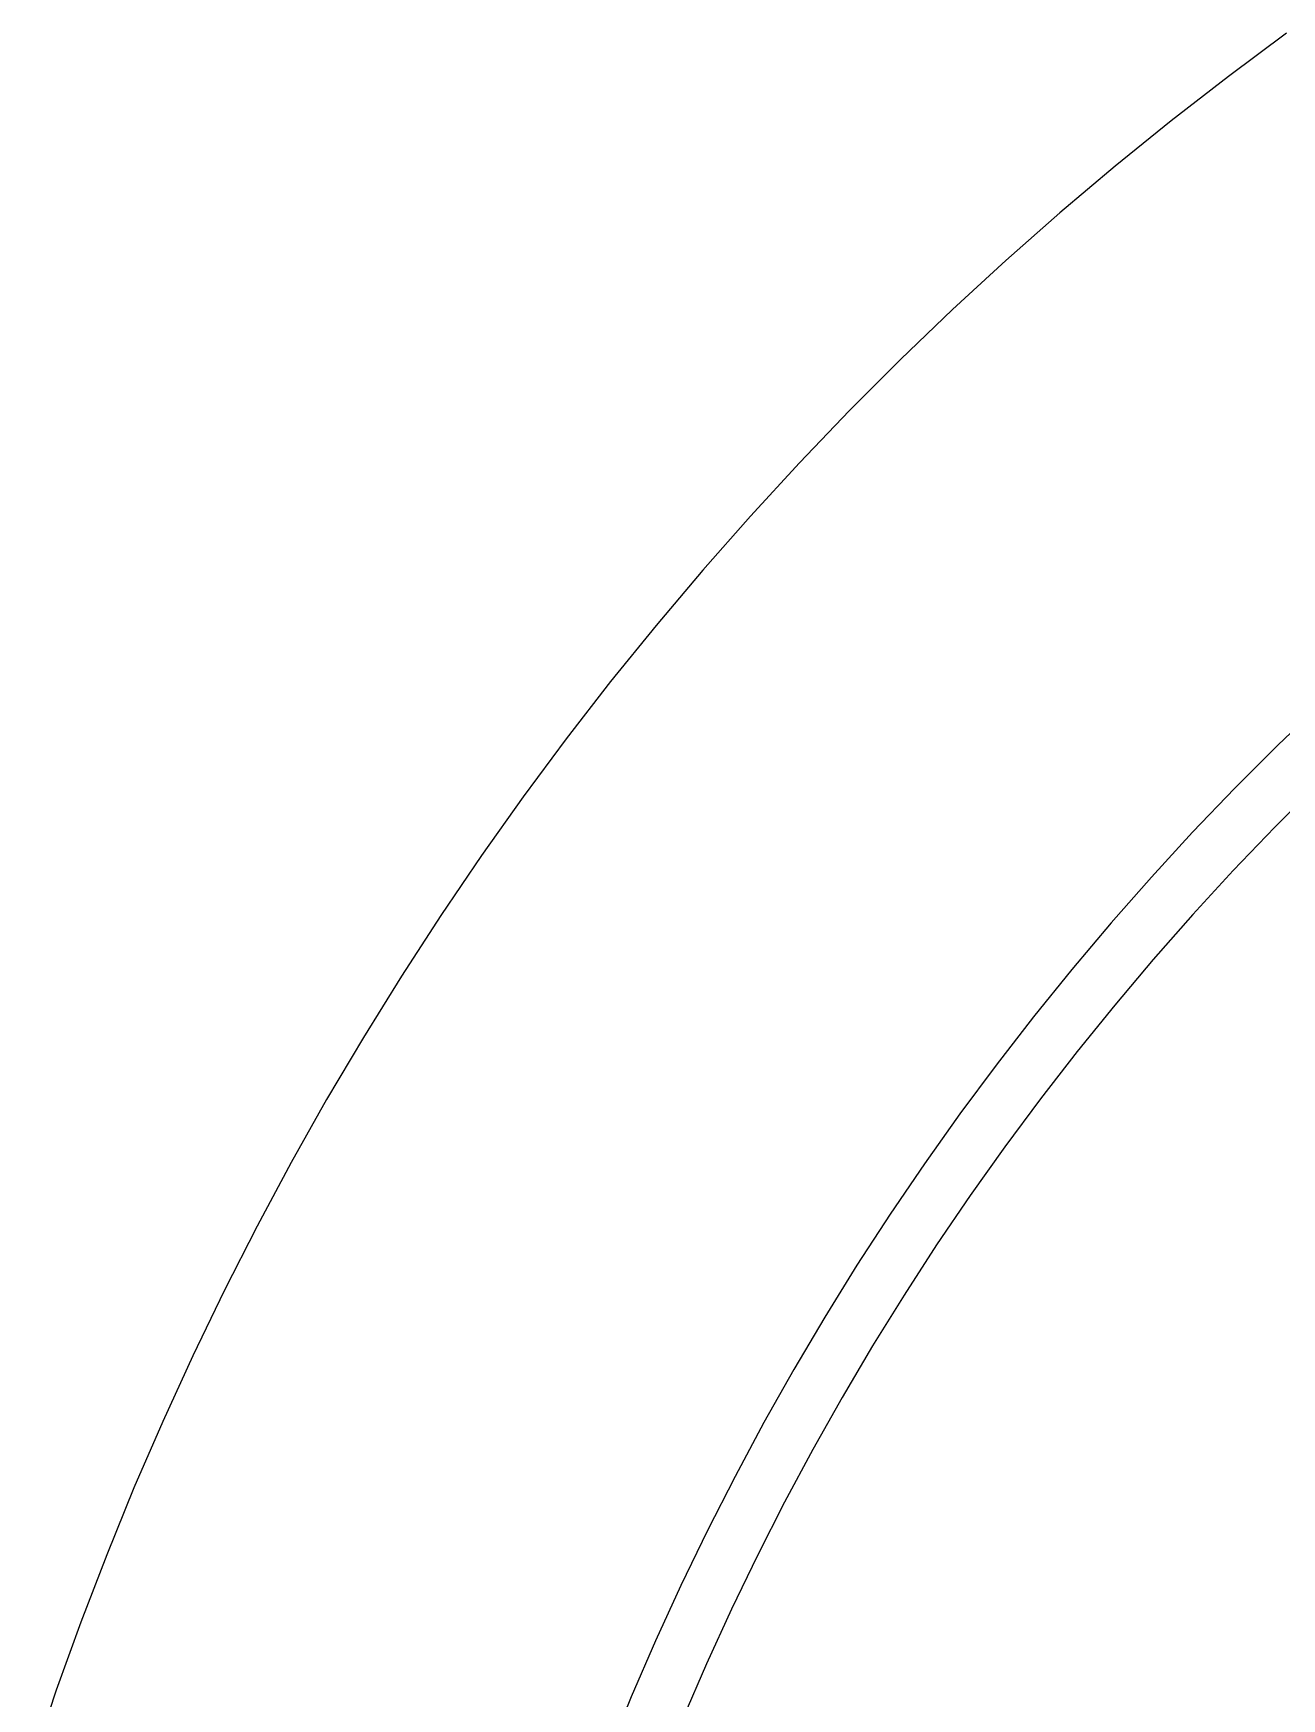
# Model space of a CAD drawing. Header units: metres. Extents: x 0.1 to 21.3, y -11.9 to -0.1.
# Drawn here: x 10.026 to 12.123, y -3.996 to -1.2 of the extents above; entities that cross this region are included whole.
import ezdxf

# ---------------------------------------------------------------- set-up
doc = ezdxf.new("R2010")
doc.units = ezdxf.units.M

msp = doc.modelspace()

# ---------------------------------------------------------------- linework, layer by layer
at = {"layer": 'GROUP2'}
for p, q in [((12.1309, -1.1995), (12.0335, -1.2719)), ((12.0335, -1.2719), (11.9376, -1.3463)), ((11.9376, -1.3463), (11.8433, -1.4227)), ((11.8433, -1.4227), (11.7506, -1.501)), ((11.7506, -1.501), (11.6595, -1.5813)), ((11.6595, -1.5813), (11.5702, -1.6634)), ((11.5702, -1.6634), (11.4826, -1.7474)), ((11.4826, -1.7474), (11.3968, -1.8332)), ((11.3968, -1.8332), (11.3128, -1.9208)), ((11.3128, -1.9208), (11.2306, -2.0102)), ((11.2306, -2.0102), (11.1503, -2.1012)), ((11.1503, -2.1012), (11.072, -2.1939)), ((11.072, -2.1939), (10.9956, -2.2882)), ((10.9956, -2.2882), (10.9212, -2.3841)), ((12.1906, -2.3241), (12.1167, -2.3949)), ((10.9212, -2.3841), (10.8489, -2.4816)), ((12.1167, -2.3949), (12.0443, -2.4673)), ((10.8489, -2.4816), (10.7786, -2.5805)), ((12.0443, -2.4673), (11.9734, -2.5412)), ((12.1823, -2.4619), (12.1113, -2.5329)), ((11.9734, -2.5412), (11.9041, -2.6166)), ((12.1113, -2.5329), (12.0418, -2.6054)), ((10.7786, -2.5805), (10.7103, -2.6809)), ((11.9041, -2.6166), (11.8364, -2.6934)), ((12.0418, -2.6054), (11.9738, -2.6793)), ((10.7103, -2.6809), (10.6442, -2.7827)), ((11.9738, -2.6793), (11.9074, -2.7547)), ((11.8364, -2.6934), (11.7703, -2.7716)), ((11.9074, -2.7547), (11.8426, -2.8314)), ((10.6442, -2.7827), (10.5803, -2.8858)), ((11.7703, -2.7716), (11.7059, -2.8512)), ((11.7059, -2.8512), (11.6431, -2.9321)), ((11.8426, -2.8314), (11.7794, -2.9094)), ((10.5803, -2.8858), (10.5185, -2.9903)), ((11.6431, -2.9321), (11.5821, -3.0143)), ((11.7794, -2.9094), (11.7178, -2.9888)), ((10.5185, -2.9903), (10.4589, -3.0961)), ((11.7178, -2.9888), (11.6579, -3.0694)), ((11.5821, -3.0143), (11.5228, -3.0978)), ((11.6579, -3.0694), (11.5998, -3.1513)), ((10.4589, -3.0961), (10.4016, -3.203)), ((11.5228, -3.0978), (11.4652, -3.1824)), ((11.5998, -3.1513), (11.5433, -3.2343)), ((11.4652, -3.1824), (11.4094, -3.2683)), ((10.4016, -3.203), (10.3465, -3.3112)), ((11.5433, -3.2343), (11.4886, -3.3186)), ((11.4094, -3.2683), (11.3555, -3.3553)), ((10.3465, -3.3112), (10.2936, -3.4204)), ((11.4886, -3.3186), (11.4357, -3.4039)), ((11.3555, -3.3553), (11.3034, -3.4435)), ((11.4357, -3.4039), (11.3846, -3.4903)), ((10.2936, -3.4204), (10.2431, -3.5308)), ((11.3034, -3.4435), (11.2531, -3.5327)), ((11.3846, -3.4903), (11.3353, -3.5778)), ((10.2431, -3.5308), (10.1949, -3.6422)), ((11.2531, -3.5327), (11.2047, -3.6229)), ((11.3353, -3.5778), (11.2878, -3.6663)), ((11.2047, -3.6229), (11.1582, -3.7141)), ((10.1949, -3.6422), (10.149, -3.7546)), ((11.2878, -3.6663), (11.2422, -3.7558)), ((11.1582, -3.7141), (11.1137, -3.8063)), ((10.149, -3.7546), (10.1056, -3.8679)), ((11.2422, -3.7558), (11.1985, -3.8462)), ((11.1137, -3.8063), (11.0711, -3.8994)), ((11.1985, -3.8462), (11.1567, -3.9376)), ((10.1056, -3.8679), (10.0644, -3.9821)), ((11.0711, -3.8994), (11.0304, -3.9934)), ((11.1567, -3.9376), (11.1168, -4.0297)), ((10.0644, -3.9821), (10.0257, -4.0971)), ((11.0304, -3.9934), (10.9917, -4.0882))]:
    msp.add_line(p, q, dxfattribs=at)

doc.saveas('drawing.dxf')
